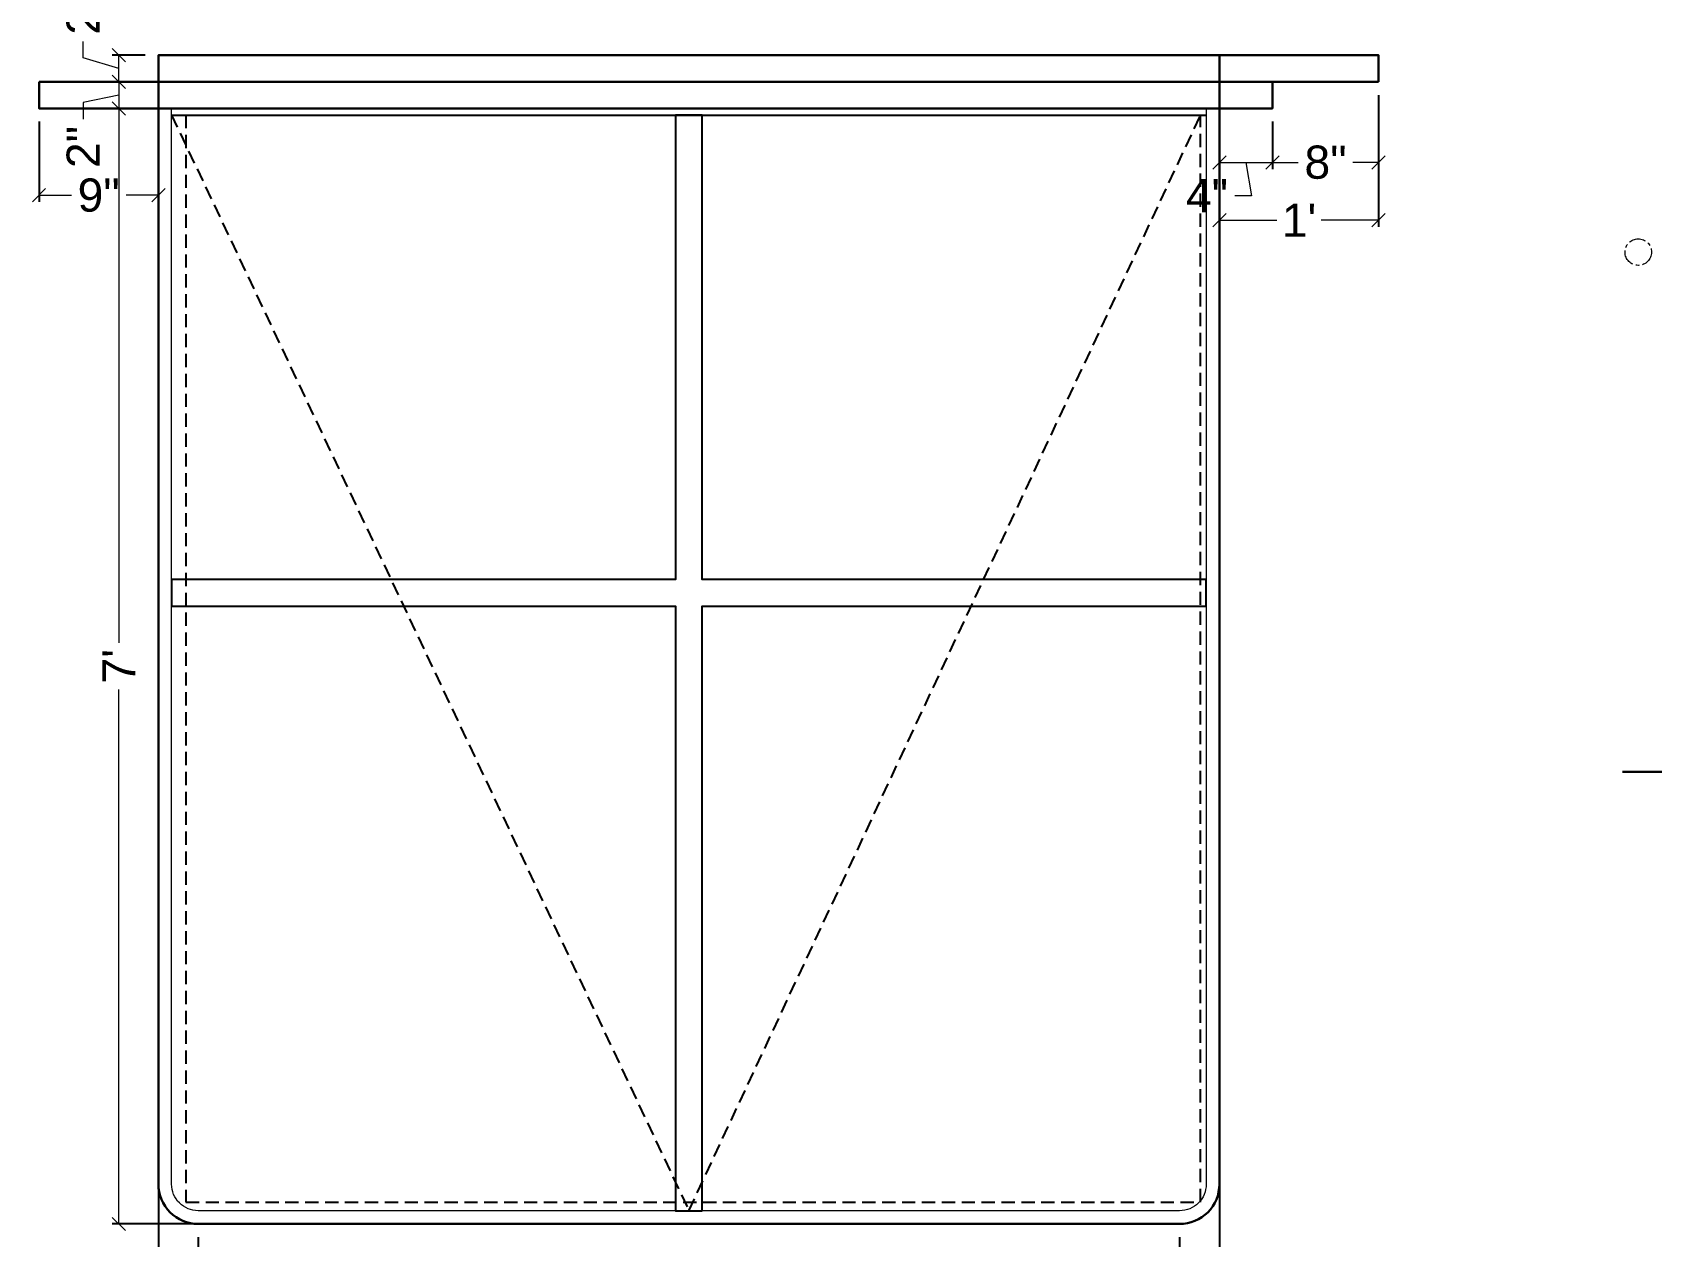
# Model space of a CAD drawing. Header units: millimetres. Extents: x 56222 to 3066687, y -650199 to -121287.
# Drawn here: x 132104.9 to 132227, y -184008.7 to -183917.9 of the extents above; entities that cross this region are included whole.
import ezdxf

# ---------------------------------------------------------------- set-up
doc = ezdxf.new("R2010")
doc.units = ezdxf.units.MM
doc.header["$MEASUREMENT"] = 0
doc.header["$PDMODE"] = 35
doc.linetypes.add('00 . GROUND FLOOR$0$DASHED', pattern=[0.75, 0.5, -0.25])
doc.linetypes.add('CENTER', pattern=[2, 1.25, -0.25, 0.25, -0.25])
doc.layers.get('Defpoints').update_dxf_attribs({"color": 220})
for name, color, linetype, lineweight in [('$TD_AUDIT_GENERATED_(A0BDF17)', 32, 'Continuous', 30), ('dim05', 1, 'Continuous', 13), ('FURNITURE', 32, 'Continuous', 9), ('SECTION ( SLAB PLine )', 104, 'Continuous', 30), ('wall', 7, 'Continuous', 30)]:
    doc.layers.add(name, color=color, linetype=linetype, lineweight=lineweight)
doc.styles.add('Arial', font='arial.ttf')
doc.styles.get("Standard").update_dxf_attribs({"font": 'arial.ttf', "height": 6})
doc.dimstyles.new('ISO-25', dxfattribs={"dimtxt": 2.5, "dimasz": 1, "dimexe": 0.5, "dimexo": 1, "dimtad": 0, "dimdec": 1, "dimlunit": 4, "dimtxsty": 'Standard', "dimblk": 'OBLIQUE', "dimcen": 2.5, "dimclrd": 1, "dimclre": 1, "dimclrt": 5, "dimadec": 0, "dimazin": 0, "dimtfac": 1, "dimtdec": 1, "dimtmove": 0, "dimatfit": 3, "dimfxl": 1, "dimlwd": -1, "dimarcsym": 0})

# ---------------------------------------------------------------- blocks, each defined once
blk = doc.blocks.new('_Oblique')
at = {"layer": 'wall', "color": 0, "lineweight": -2}
blk.add_line((-0.5, -0.5), (0.5, 0.5), dxfattribs=at)
blk = doc.blocks.new('*D237')
at = {"layer": 'Defpoints', "color": 0, "lineweight": 30, "transparency": 16777216}
for p in [(132114.4, -183923.66), (132111.42, -184007.73), (132127.69, -184007.73)]:
    blk.add_point(p, dxfattribs=at)
at = {"layer": 'dim05', "color": 1, "linetype": 'Continuous', "lineweight": -2, "transparency": 16777216}
for p, q in [((132113.4, -183923.66), (132110.92, -183923.66)), ((132126.69, -184007.73), (132110.92, -184007.73))]:
    blk.add_line(p, q, dxfattribs=at)
at = {"layer": 'dim05', "color": 1, "linetype": 'Continuous', "transparency": 16777216}
for p, q in [((132111.42, -183923.66), (132111.42, -183963.93)), ((132111.42, -184007.73), (132111.42, -183967.46))]:
    blk.add_line(p, q, dxfattribs=at)
at = {"layer": 'dim05', "color": 1, "transparency": 16777216}
for p, rotation in [((132111.42, -183923.66), 90), ((132111.42, -184007.73), 270)]:
    blk.add_blockref('_Oblique', p, dxfattribs=dict(at, rotation=rotation))
at = {"layer": 'dim05', "color": 5, "lineweight": 25, "transparency": 16777216, "insert": (132111.42, -183965.7), "char_height": 2.5, "attachment_point": 5, "rotation": 90, "style": 'Arial'}
blk.add_mtext("7'", dxfattribs=at)
blk = doc.blocks.new('*D238')
at = {"layer": 'Defpoints', "color": 0, "lineweight": 30, "transparency": 16777216}
for p in [(132114.4, -184001.74), (132117.4, -184007.73, 0), (132117.4, -184010.9)]:
    blk.add_point(p, dxfattribs=at)
at = {"layer": 'dim05', "color": 1, "linetype": 'Continuous', "lineweight": -2, "transparency": 16777216}
for p, q in [((132114.4, -184002.74), (132114.4, -184011.4)), ((132117.4, -184008.73), (132117.4, -184011.4))]:
    blk.add_line(p, q, dxfattribs=at)
at = {"layer": 'dim05', "color": 1, "linetype": 'Continuous', "transparency": 16777216}
for p, q in [((132114.4, -184010.9), (132117.4, -184010.9)), ((132115.9, -184010.9), (132116.95, -184014.3)), ((132116.95, -184014.3), (132115.7, -184014.3))]:
    blk.add_line(p, q, dxfattribs=at)
at = {"layer": 'dim05', "color": 1, "transparency": 16777216, "rotation": 180}
blk.add_blockref('_Oblique', (132114.4, -184010.9), dxfattribs=at)
at = {"layer": 'dim05', "color": 1, "transparency": 16777216}
blk.add_blockref('_Oblique', (132117.4, -184010.9), dxfattribs=at)
at = {"layer": 'dim05', "color": 5, "lineweight": 25, "transparency": 16777216, "insert": (132113.64, -184014.3), "char_height": 2.5, "attachment_point": 5, "style": 'Arial'}
blk.add_mtext('3"', dxfattribs=at)
blk = doc.blocks.new('*D239')
at = {"layer": 'Defpoints', "color": 0, "lineweight": 30, "transparency": 16777216}
for p in [(132114.4, -183921.66), (132111.42, -183923.66), (132115.4, -183923.66)]:
    blk.add_point(p, dxfattribs=at)
at = {"layer": 'dim05', "color": 1, "linetype": 'Continuous', "lineweight": -2, "transparency": 16777216}
for p, q in [((132113.4, -183921.66), (132110.92, -183921.66)), ((132114.4, -183923.66), (132110.92, -183923.66))]:
    blk.add_line(p, q, dxfattribs=at)
at = {"layer": 'dim05', "color": 1, "linetype": 'Continuous', "transparency": 16777216}
for p, q in [((132111.42, -183921.66), (132111.42, -183923.66)), ((132111.42, -183922.66), (132108.73, -183923.23)), ((132108.73, -183923.23), (132108.73, -183924.48))]:
    blk.add_line(p, q, dxfattribs=at)
at = {"layer": 'dim05', "color": 1, "transparency": 16777216}
for p, rotation in [((132111.42, -183921.66), 90), ((132111.42, -183923.66), 270)]:
    blk.add_blockref('_Oblique', p, dxfattribs=dict(at, rotation=rotation))
at = {"layer": 'dim05', "color": 5, "lineweight": 25, "transparency": 16777216, "insert": (132108.73, -183926.57), "char_height": 2.5, "attachment_point": 5, "rotation": 90, "style": 'Arial'}
blk.add_mtext('2"', dxfattribs=at)
blk = doc.blocks.new('*D240')
at = {"layer": 'Defpoints', "color": 0, "lineweight": 30, "transparency": 16777216}
for p in [(132117.4, -184007.73, 0), (132191.4, -184007.73), (132191.4, -184010.9)]:
    blk.add_point(p, dxfattribs=at)
at = {"layer": 'dim05', "color": 1, "linetype": 'Continuous', "lineweight": -2, "transparency": 16777216}
for p, q in [((132117.4, -184008.73), (132117.4, -184011.4)), ((132191.4, -184008.73), (132191.4, -184011.4))]:
    blk.add_line(p, q, dxfattribs=at)
at = {"layer": 'dim05', "color": 1, "linetype": 'Continuous', "transparency": 16777216}
for p, q in [((132117.4, -184010.9), (132150.45, -184010.9)), ((132191.4, -184010.9), (132158.36, -184010.9))]:
    blk.add_line(p, q, dxfattribs=at)
at = {"layer": 'dim05', "color": 1, "transparency": 16777216, "rotation": 180}
blk.add_blockref('_Oblique', (132117.4, -184010.9), dxfattribs=at)
at = {"layer": 'dim05', "color": 1, "transparency": 16777216}
blk.add_blockref('_Oblique', (132191.4, -184010.9), dxfattribs=at)
at = {"layer": 'dim05', "color": 5, "lineweight": 25, "transparency": 16777216, "insert": (132154.4, -184010.9), "char_height": 2.5, "attachment_point": 5, "style": 'Arial'}
blk.add_mtext('6\'-2"', dxfattribs=at)
blk = doc.blocks.new('*D241')
at = {"layer": 'Defpoints', "color": 0, "lineweight": 30, "transparency": 16777216}
for p in [(132194.4, -184003.1), (132191.4, -184007.73), (132194.4, -184010.9)]:
    blk.add_point(p, dxfattribs=at)
at = {"layer": 'dim05', "color": 1, "linetype": 'Continuous', "lineweight": -2, "transparency": 16777216}
for p, q in [((132194.4, -184004.1), (132194.4, -184011.4)), ((132191.4, -184008.73), (132191.4, -184011.4))]:
    blk.add_line(p, q, dxfattribs=at)
at = {"layer": 'dim05', "color": 1, "linetype": 'Continuous', "transparency": 16777216}
for p, q in [((132191.4, -184010.9), (132194.4, -184010.9)), ((132192.9, -184010.9), (132194.48, -184016.17)), ((132194.48, -184016.17), (132195.73, -184016.17))]:
    blk.add_line(p, q, dxfattribs=at)
at = {"layer": 'dim05', "color": 1, "transparency": 16777216, "rotation": 180}
blk.add_blockref('_Oblique', (132191.4, -184010.9), dxfattribs=at)
at = {"layer": 'dim05', "color": 1, "transparency": 16777216}
blk.add_blockref('_Oblique', (132194.4, -184010.9), dxfattribs=at)
at = {"layer": 'dim05', "color": 5, "lineweight": 25, "transparency": 16777216, "insert": (132197.79, -184016.17), "char_height": 2.5, "attachment_point": 5, "style": 'Arial'}
blk.add_mtext('3"', dxfattribs=at)
blk = doc.blocks.new('*D242')
at = {"layer": 'Defpoints', "color": 0, "lineweight": 30, "transparency": 16777216}
for p in [(132194.4, -183990.64), (132114.4, -184003.38), (132194.4, -184015.47)]:
    blk.add_point(p, dxfattribs=at)
at = {"layer": 'dim05', "color": 1, "linetype": 'Continuous', "lineweight": -2, "transparency": 16777216}
for p, q in [((132194.4, -183991.64), (132194.4, -184015.97)), ((132114.4, -184004.38), (132114.4, -184015.97))]:
    blk.add_line(p, q, dxfattribs=at)
at = {"layer": 'dim05', "color": 1, "linetype": 'Continuous', "transparency": 16777216}
for p, q in [((132114.4, -184015.47), (132150.45, -184015.47)), ((132194.4, -184015.47), (132158.36, -184015.47))]:
    blk.add_line(p, q, dxfattribs=at)
at = {"layer": 'dim05', "color": 1, "transparency": 16777216, "rotation": 180}
blk.add_blockref('_Oblique', (132114.4, -184015.47), dxfattribs=at)
at = {"layer": 'dim05', "color": 1, "transparency": 16777216}
blk.add_blockref('_Oblique', (132194.4, -184015.47), dxfattribs=at)
at = {"layer": 'dim05', "color": 5, "lineweight": 25, "transparency": 16777216, "insert": (132154.4, -184015.47), "char_height": 2.5, "attachment_point": 5, "style": 'Arial'}
blk.add_mtext('6\'-8"', dxfattribs=at)
blk = doc.blocks.new('*D266')
at = {"layer": 'Defpoints', "color": 0, "lineweight": 30, "transparency": 16777216}
for p in [(132111.42, -183919.66), (132114.4, -183919.66), (132114.4, -183921.66)]:
    blk.add_point(p, dxfattribs=at)
at = {"layer": 'dim05', "color": 1, "linetype": 'Continuous', "transparency": 16777216}
for p, q in [((132108.72, -183919.86), (132108.72, -183918.61)), ((132111.42, -183920.66), (132108.72, -183919.86)), ((132111.42, -183921.66), (132111.42, -183919.66))]:
    blk.add_line(p, q, dxfattribs=at)
at = {"layer": 'dim05', "color": 1, "linetype": 'Continuous', "lineweight": -2, "transparency": 16777216}
for p, q in [((132113.4, -183919.66), (132110.92, -183919.66)), ((132113.4, -183921.66), (132110.92, -183921.66))]:
    blk.add_line(p, q, dxfattribs=at)
at = {"layer": 'dim05', "color": 1, "transparency": 16777216}
for p, rotation in [((132111.42, -183919.66), 90), ((132111.42, -183921.66), 270)]:
    blk.add_blockref('_Oblique', p, dxfattribs=dict(at, rotation=rotation))
at = {"layer": 'dim05', "color": 5, "lineweight": 25, "transparency": 16777216, "insert": (132108.72, -183916.52), "char_height": 2.5, "attachment_point": 5, "rotation": 90, "style": 'Arial'}
blk.add_mtext('2"', dxfattribs=at)
blk = doc.blocks.new('*D267')
at = {"layer": 'Defpoints', "color": 0, "lineweight": 30, "transparency": 16777216}
for p in [(132105.4, -183923.66), (132114.4, -183923.66), (132114.4, -183930.21)]:
    blk.add_point(p, dxfattribs=at)
at = {"layer": 'dim05', "color": 1, "linetype": 'Continuous', "lineweight": -2, "transparency": 16777216}
for p, q in [((132105.4, -183924.66), (132105.4, -183930.71)), ((132114.4, -183924.66), (132114.4, -183930.71))]:
    blk.add_line(p, q, dxfattribs=at)
at = {"layer": 'dim05', "color": 1, "linetype": 'Continuous', "transparency": 16777216}
for p, q in [((132105.4, -183930.21), (132107.84, -183930.21)), ((132114.4, -183930.21), (132111.96, -183930.21))]:
    blk.add_line(p, q, dxfattribs=at)
at = {"layer": 'dim05', "color": 1, "transparency": 16777216, "rotation": 180}
blk.add_blockref('_Oblique', (132105.4, -183930.21), dxfattribs=at)
at = {"layer": 'dim05', "color": 1, "transparency": 16777216}
blk.add_blockref('_Oblique', (132114.4, -183930.21), dxfattribs=at)
at = {"layer": 'dim05', "color": 5, "lineweight": 25, "transparency": 16777216, "insert": (132109.9, -183930.21), "char_height": 2.5, "attachment_point": 5, "style": 'Arial'}
blk.add_mtext('9"', dxfattribs=at)
blk = doc.blocks.new('*D268')
at = {"layer": 'Defpoints', "color": 0, "lineweight": 30, "transparency": 16777216}
for p in [(132194.4, -183923.66), (132198.4, -183923.66), (132198.4, -183927.73)]:
    blk.add_point(p, dxfattribs=at)
at = {"layer": 'dim05', "color": 1, "linetype": 'Continuous', "lineweight": -2, "transparency": 16777216}
for p, q in [((132194.4, -183924.66), (132194.4, -183928.23)), ((132198.4, -183924.66), (132198.4, -183928.23))]:
    blk.add_line(p, q, dxfattribs=at)
at = {"layer": 'dim05', "color": 1, "linetype": 'Continuous', "transparency": 16777216}
for p, q in [((132194.4, -183927.73), (132198.4, -183927.73)), ((132196.4, -183927.73), (132196.82, -183930.24)), ((132196.82, -183930.24), (132195.57, -183930.24))]:
    blk.add_line(p, q, dxfattribs=at)
at = {"layer": 'dim05', "color": 1, "transparency": 16777216, "rotation": 180}
blk.add_blockref('_Oblique', (132194.4, -183927.73), dxfattribs=at)
at = {"layer": 'dim05', "color": 1, "transparency": 16777216}
blk.add_blockref('_Oblique', (132198.4, -183927.73), dxfattribs=at)
at = {"layer": 'dim05', "color": 5, "lineweight": 25, "transparency": 16777216, "insert": (132193.46, -183930.24), "char_height": 2.5, "attachment_point": 5, "style": 'Arial'}
blk.add_mtext('4"', dxfattribs=at)
blk = doc.blocks.new('*D269')
at = {"layer": 'Defpoints', "color": 0, "lineweight": 30, "transparency": 16777216}
for p in [(132206.4, -183921.66), (132198.4, -183923.66), (132206.4, -183927.73)]:
    blk.add_point(p, dxfattribs=at)
at = {"layer": 'dim05', "color": 1, "linetype": 'Continuous', "lineweight": -2, "transparency": 16777216}
for p, q in [((132206.4, -183922.66), (132206.4, -183928.23)), ((132198.4, -183924.66), (132198.4, -183928.23))]:
    blk.add_line(p, q, dxfattribs=at)
at = {"layer": 'dim05', "color": 1, "linetype": 'Continuous', "transparency": 16777216}
for p, q in [((132198.4, -183927.73), (132200.34, -183927.73)), ((132206.4, -183927.73), (132204.46, -183927.73))]:
    blk.add_line(p, q, dxfattribs=at)
at = {"layer": 'dim05', "color": 1, "transparency": 16777216, "rotation": 180}
blk.add_blockref('_Oblique', (132198.4, -183927.73), dxfattribs=at)
at = {"layer": 'dim05', "color": 1, "transparency": 16777216}
blk.add_blockref('_Oblique', (132206.4, -183927.73), dxfattribs=at)
at = {"layer": 'dim05', "color": 5, "lineweight": 25, "transparency": 16777216, "insert": (132202.4, -183927.73), "char_height": 2.5, "attachment_point": 5, "style": 'Arial'}
blk.add_mtext('8"', dxfattribs=at)
blk = doc.blocks.new('*D270')
at = {"layer": 'Defpoints', "color": 0, "lineweight": 30, "transparency": 16777216}
for p in [(132206.4, -183921.66), (132194.4, -183923.66), (132206.4, -183932.09)]:
    blk.add_point(p, dxfattribs=at)
at = {"layer": 'dim05', "color": 1, "linetype": 'Continuous', "lineweight": -2, "transparency": 16777216}
for p, q in [((132206.4, -183922.66), (132206.4, -183932.59)), ((132194.4, -183924.66), (132194.4, -183932.59))]:
    blk.add_line(p, q, dxfattribs=at)
at = {"layer": 'dim05', "color": 1, "linetype": 'Continuous', "transparency": 16777216}
for p, q in [((132194.4, -183932.09), (132198.74, -183932.09)), ((132206.4, -183932.09), (132202.06, -183932.09))]:
    blk.add_line(p, q, dxfattribs=at)
at = {"layer": 'dim05', "color": 1, "transparency": 16777216, "rotation": 180}
blk.add_blockref('_Oblique', (132194.4, -183932.09), dxfattribs=at)
at = {"layer": 'dim05', "color": 1, "transparency": 16777216}
blk.add_blockref('_Oblique', (132206.4, -183932.09), dxfattribs=at)
at = {"layer": 'dim05', "color": 5, "lineweight": 25, "transparency": 16777216, "insert": (132200.4, -183932.09), "char_height": 2.5, "attachment_point": 5, "style": 'Arial'}
blk.add_mtext("1'", dxfattribs=at)
blk = doc.blocks.new('*D287')
at = {"layer": 'Defpoints', "color": 0, "linetype": 'CENTER', "lineweight": 30, "transparency": 16777216}
for p in [(132333.14, -183929.77), (132303.5, -183933.98), (132225.98, -183934.49), (132289.03, -183934.49), (132363.18, -183934.49)]:
    blk.add_point(p, dxfattribs=at)
at = {"layer": 'dim05', "color": 1, "linetype": 'Continuous', "transparency": 16777216}
for p, q in [((132303.49, -183933.72), (132305.54, -183930.33)), ((132305.54, -183930.33), (132306.54, -183930.33))]:
    blk.add_line(p, q, dxfattribs=at)
blk.add_arc((132289.03, -183934.49), 14.48, 0, 6.1156, dxfattribs=at)
at = {"layer": 'dim05', "color": 1, "linetype": 'CENTER', "transparency": 16777216}
for p, rotation in [((132303.43, -183932.95), 96.1155840319079), ((132303.51, -183934.49), 270.0000000000061)]:
    blk.add_blockref('_Oblique', p, dxfattribs=dict(at, rotation=rotation))
at = {"layer": 'dim05', "color": 5, "linetype": 'CENTER', "lineweight": 5, "transparency": 16777216, "insert": (132308.65, -183930.33), "char_height": 2.5, "attachment_point": 5, "style": 'Arial'}
blk.add_mtext('6°', dxfattribs=at)

msp = doc.modelspace()

# ---------------------------------------------------------------- linework, layer by layer
at = {"layer": '$TD_AUDIT_GENERATED_(A0BDF17)', "linetype": '00 . GROUND FLOOR$0$DASHED', "lineweight": 25, "ltscale": 2}
for p, q in [((132115.4, -183924.16), (132154.4, -184006.73)), ((132154.4, -184006.73), (132192.98, -183924.16, 0))]:
    msp.add_line(p, q, dxfattribs=at)
at = {"layer": '$TD_AUDIT_GENERATED_(A0BDF17)', "linetype": '00 . GROUND FLOOR$0$DASHED', "lineweight": 25, "ltscale": 2, "elevation": 0}
msp.add_lwpolyline([(132116.47, -183924.16), (132116.47, -184006.08), (132192.98, -184006.08), (132192.98, -183924.16)], dxfattribs=at)
at = {"layer": 'dim05', "color": 27, "linetype": 'CENTER', "lineweight": 5, "true_color": 0x7d5120}
msp.add_circle((132225.98, -183934.49), 1, dxfattribs=at)
at = {"layer": 'FURNITURE', "lineweight": 25}
msp.add_line((132115.4, -183924.16), (132193.4, -183924.16), dxfattribs=at)
at = {"layer": 'FURNITURE', "lineweight": 30}
for points in [[(132194.4, -183923.66), (132114.4, -183923.66), (132114.4, -183919.66), (132194.4, -183919.66)], [(132206.4, -183921.66), (132114.4, -183921.66), (132114.4, -183919.66), (132206.4, -183919.66)], [(132105.4, -183921.66), (132198.4, -183921.66), (132198.4, -183923.66), (132105.4, -183923.66)]]:
    msp.add_lwpolyline(points, close=True, dxfattribs=at)
msp.add_lwpolyline([(132191.4, -184007.73), (132117.4, -184007.73, -0.414214), (132114.4, -184004.73), (132114.4, -183923.66), (132194.4, -183923.66), (132194.4, -184004.73, -0.414214)], format="xyb", close=True, dxfattribs=at)
at = {"layer": 'FURNITURE'}
msp.add_lwpolyline([(132191.4, -184006.73), (132117.4, -184006.73, -0.414214), (132115.4, -184004.73), (132115.4, -183923.66), (132193.4, -183923.66), (132193.4, -184004.73, -0.414214)], format="xyb", close=True, dxfattribs=at)
at = {"layer": 'FURNITURE', "lineweight": 25, "elevation": 0}
msp.add_lwpolyline([(132155.4, -184006.73), (132155.4, -183961.16), (132193.4, -183961.16), (132193.4, -183959.16), (132155.4, -183959.16), (132155.4, -183924.16), (132153.4, -183924.16), (132153.4, -183959.16), (132115.4, -183959.16), (132115.4, -183961.16), (132153.4, -183961.16), (132153.4, -184006.73)], close=True, dxfattribs=at)
at = {"layer": 'SECTION ( SLAB PLine )', "color": 1}
msp.add_line((132365.87, -183973.65), (132224.79, -183973.65), dxfattribs=at)

# ---------------------------------------------------------------- dimensions: what is measured, and where the dimension line sits
at = {"layer": 'dim05', "color": 27, "lineweight": 25, "true_color": 0x7d5120}
for base, p1, p2, picture, middle in [((132111.42, -183919.66), (132114.4, -183921.66), (132114.4, -183919.66), '*D266', (132108.72, -183917.98)), ((132111.42, -184007.73), (132114.4, -183923.66), (132127.69, -184007.73), '*D237', (132111.42, -183965.7))]:
    dim = msp.add_linear_dim(base=base, p1=p1, p2=p2, angle=90, dimstyle='ISO-25', override={"dimtxsty": 'Arial', "dimtmove": 1}, dxfattribs=at)
    dim.commit()
    dim.dimension.update_dxf_attribs({"geometry": picture, "text_midpoint": middle})
dim = msp.add_linear_dim(base=(132111.42, -183923.66), p1=(132114.4, -183921.66), p2=(132115.4, -183923.66), angle=90, dimstyle='ISO-25', override={"dimtxsty": 'Arial', "dimtmove": 1}, dxfattribs=at)
dim.commit()
dim.dimension.update_dxf_attribs({"geometry": '*D239', "text_midpoint": (132108.73, -183925.11), "dimtype": 160})
for base, p1, p2, picture, middle in [((132206.4, -183932.09), (132194.4, -183923.66), (132206.4, -183921.66), '*D270', (132200.4, -183932.09)), ((132206.4, -183927.73), (132198.4, -183923.66), (132206.4, -183921.66), '*D269', (132202.4, -183927.73)), ((132114.4, -183930.21), (132105.4, -183923.66), (132114.4, -183923.66), '*D267', (132109.9, -183930.21)), ((132194.4, -184015.47), (132114.4, -184003.38), (132194.4, -183990.64), '*D242', (132154.4, -184015.47)), ((132194.4, -184010.9), (132191.4, -184007.73), (132194.4, -184003.1), '*D241', (132196.36, -184016.17)), ((132191.4, -184010.9), (132117.4, -184007.73, 0), (132191.4, -184007.73), '*D240', (132154.4, -184010.9))]:
    dim = msp.add_linear_dim(base=base, p1=p1, p2=p2, dimstyle='ISO-25', override={"dimtxsty": 'Arial', "dimtmove": 1}, dxfattribs=at)
    dim.commit()
    dim.dimension.update_dxf_attribs({"geometry": picture, "text_midpoint": middle})
for base, p1, p2, picture, middle in [((132198.4, -183927.73), (132194.4, -183923.66), (132198.4, -183923.66), '*D268', (132194.95, -183930.24)), ((132117.4, -184010.9), (132114.4, -184001.74), (132117.4, -184007.73, 0), '*D238', (132115.07, -184014.3))]:
    dim = msp.add_linear_dim(base=base, p1=p1, p2=p2, dimstyle='ISO-25', override={"dimtxsty": 'Arial', "dimtmove": 1}, dxfattribs=at)
    dim.commit()
    dim.dimension.update_dxf_attribs({"geometry": picture, "text_midpoint": middle, "dimtype": 160})
at = {"layer": 'dim05', "color": 27, "linetype": 'CENTER', "lineweight": 5, "true_color": 0x7d5120}
dim = msp.add_angular_dim_2l(base=(132303.5, -183933.98), line1=((132225.98, -183934.49), (132363.18, -183934.49)), line2=((132333.14, -183929.77), (132289.03, -183934.49)), dimstyle='ISO-25', override={"dimtxsty": 'Arial', "dimtmove": 1}, dxfattribs=at)
dim.commit()
dim.dimension.update_dxf_attribs({"geometry": '*D287', "text_midpoint": (132308.65, -183930.33), "dimtype": 162})

doc.saveas('drawing.dxf')
